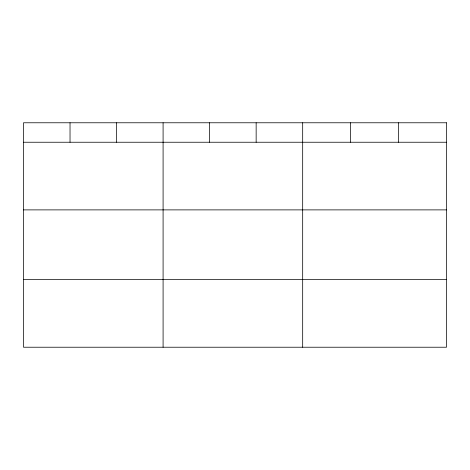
<?xml version="1.0" encoding="UTF-8"?>
<svg xmlns="http://www.w3.org/2000/svg" width="470" height="470" viewBox="0 0 470 470"><rect width="100%" height="100%" fill="white"/><g stroke="black" fill="none" stroke-linecap="round" stroke-linejoin="round"><path stroke-width="0.7" d="M23.5 142.24L446.5 142.24M23.5 209.884L446.5 209.884M23.5 279.579L446.5 279.579M398.56 122.776L398.56 142.24M350.62 122.776L350.62 142.24M302.68 122.776L302.68 347.224M256.15 122.776L256.15 142.24M209.62 122.776L209.62 142.24M163.09 122.776L163.09 347.224M116.56 122.776L116.56 142.24M70.03 122.776L70.03 142.24M446.5 122.776L23.5 122.776L23.5 347.224L446.5 347.224L446.5 122.776"/></g></svg>
